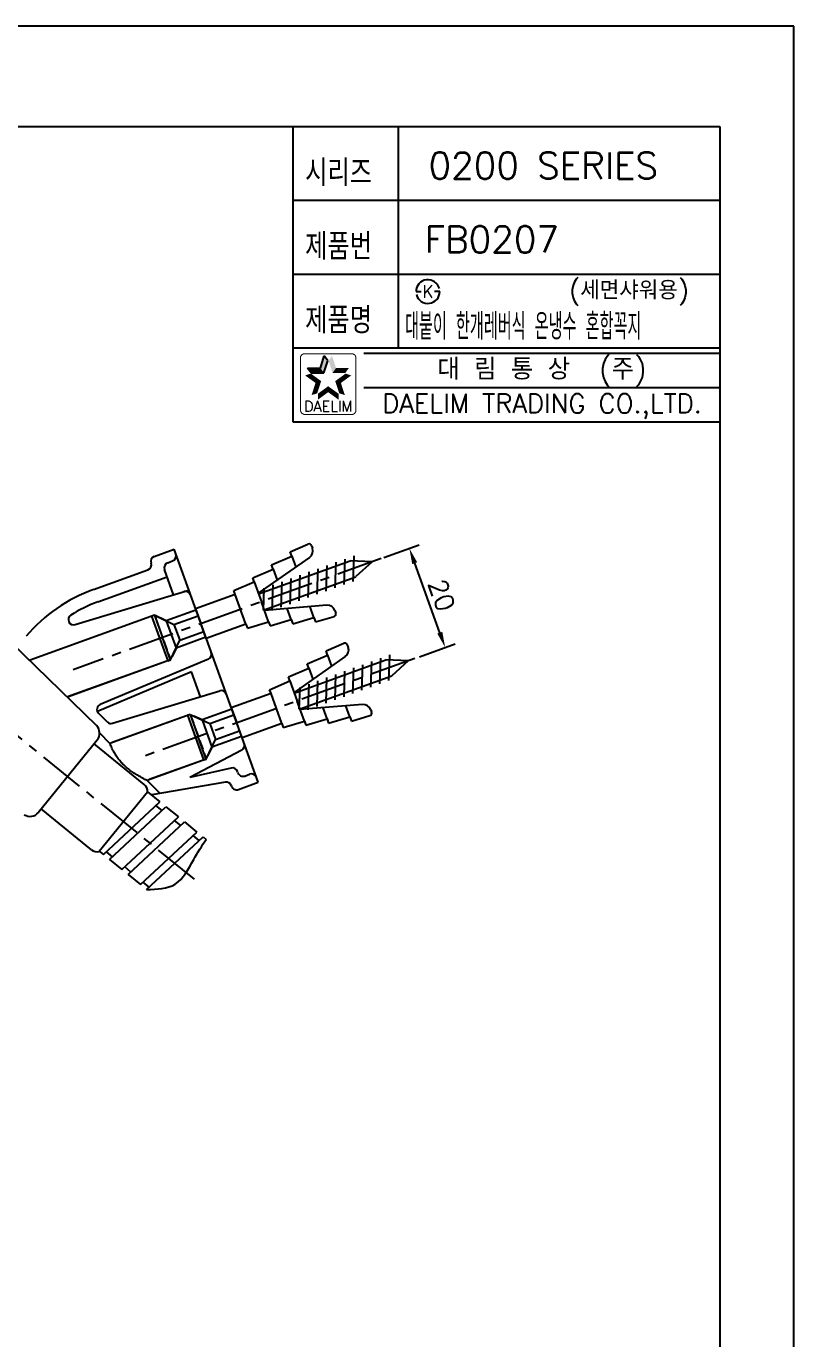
# Model space of a CAD drawing. Extents: x 9368 to 9962, y -5808 to -5388.
# Drawn here: x 9817 to 9962.5, y -5637 to -5388.1 of the extents above; entities that cross this region are included whole.
import ezdxf
from ezdxf.enums import TextEntityAlignment as Align

# ---------------------------------------------------------------- set-up
doc = ezdxf.new("R2010")
doc.units = 0
doc.header["$LTSCALE"] = 7
doc.header["$MEASUREMENT"] = 0
doc.linetypes.add('CENTER', pattern=[2, 1.25, -0.25, 0.25, -0.25])
doc.linetypes.add('HIDDEN', pattern=[0.375, 0.25, -0.125])
doc.layers.get('0').update_dxf_attribs({"color": 2, "linetype": 'CONTINUOUS'})
for name, color, linetype in [('CL', 1, 'CENTER'), ('D', 2, 'CONTINUOUS'), ('DIM', 2, 'CONTINUOUS'), ('DWG', 7, 'CONTINUOUS'), ('HD', 6, 'HIDDEN')]:
    doc.layers.add(name, color=color, linetype=linetype)
doc.styles.add('GHS', font='ROMANS.shx', dxfattribs={"bigfont": 'GHS.shx'})
doc.styles.add('HAN', font='TXT.shx', dxfattribs={"bigfont": 'GHS.shx'})
doc.styles.add('ROMANS', font='romans', dxfattribs={"bigfont": 'GHS.shx'})

# ---------------------------------------------------------------- blocks, each defined once
blk = doc.blocks.new('BORDER')
for p, q in [((1, 1), (0, 1)), ((1, 0), (1, 1))]:
    blk.add_line(p, q)
blk = doc.blocks.new('KS')
at = {"layer": 'D'}
for p, q in [((-2.25, 0), (-1.75, 0)), ((-1.75, 0), (-1.25, 0)), ((1.75, 0), (1.25, 0)), ((2.25, 0), (1.75, 0))]:
    blk.add_line(p, q, dxfattribs=at)
for start, end in [(15, 180), (195, 0)]:
    blk.add_arc((0, 0), 2.25, start, end, dxfattribs=at)
at = {"layer": 'D', "style": 'HAN'}
blk.add_text('K', height=2.39, dxfattribs=at).set_placement((0, 0), align=Align.MIDDLE)
blk = doc.blocks.new('S')
at = {"layer": 'DWG', "color": 2}
for p, q in [((5596.35, 3276.4), (5600.01, 3276.61)), ((5596.35, 3275.51), (5596.35, 3276.4)), ((5600.54, 3276.11), (5600.54, 3275.6)), ((5568.04, 3273.82), (5567.54, 3273.82)), ((5567.54, 3264.82), (5567.54, 3273.82)), ((5568.04, 3273.82), (5568.04, 3269.32)), ((5568.04, 3273.82), (5570.94, 3270.92)), ((5583.79, 3273.12), (5587.98, 3273.36)), ((5583.79, 3272.32), (5583.79, 3273.12)), ((5587.98, 3274.17), (5592.17, 3274.41)), ((5587.98, 3273.36), (5587.98, 3274.17)), ((5599.43, 3274.15), (5587.98, 3271.06)), ((5587.98, 3273.36), (5587.98, 3269.32)), ((5592.17, 3275.28), (5596.35, 3275.51)), ((5592.17, 3274.41), (5592.17, 3275.28)), ((5592.17, 3274.41), (5592.17, 3272.19)), ((5596.35, 3275.51), (5596.35, 3273.32)), ((5570.94, 3270.92), (5575.79, 3270.92)), ((5570.94, 3270.92), (5570.94, 3267.72)), ((5583.79, 3272.32), (5575.79, 3272.32)), ((5575.79, 3272.32), (5575.79, 3269.32)), ((5583.79, 3266.32), (5583.79, 3272.32)), ((5587.82, 3267.72), (5589.37, 3271.57)), ((5587.98, 3270.92), (5606.46, 3270.92)), ((5589.37, 3267.07), (5591.18, 3271.57)), ((5591.18, 3267.07), (5592.99, 3271.57)), ((5592.99, 3267.07), (5594.8, 3271.57)), ((5594.8, 3267.07), (5596.61, 3271.57)), ((5596.61, 3267.07), (5598.42, 3271.57)), ((5598.42, 3267.07), (5600.23, 3271.57)), ((5600.23, 3267.07), (5602.04, 3271.57)), ((5602.04, 3267.07), (5603.85, 3271.57)), ((5603.85, 3267.07), (5605.66, 3271.57)), ((5605.66, 3267.07), (5607.47, 3271.57)), ((5610.33, 3269.33), (5606.46, 3270.92)), ((5568.04, 3264.82), (5568.04, 3269.32)), ((5575.79, 3266.32), (5575.79, 3269.32)), ((5587.98, 3265.28), (5587.98, 3269.32)), ((5610.33, 3269.33), (5606.47, 3267.72)), ((5568.04, 3264.82), (5570.94, 3267.72)), ((5570.94, 3267.72), (5575.79, 3267.72)), ((5583.79, 3266.32), (5575.79, 3266.32)), ((5583.79, 3266.32), (5583.79, 3265.52)), ((5587.98, 3267.72), (5606.46, 3267.72)), ((5599.43, 3264.49), (5587.98, 3267.59)), ((5592.17, 3264.23), (5592.17, 3266.45)), ((5567.54, 3264.82), (5568.04, 3264.82)), ((5583.79, 3265.52), (5587.98, 3265.28)), ((5587.98, 3265.28), (5587.98, 3264.47)), ((5587.98, 3264.47), (5592.17, 3264.23)), ((5592.17, 3264.23), (5592.17, 3263.37)), ((5592.17, 3263.37), (5596.35, 3263.13)), ((5596.35, 3263.13), (5596.35, 3265.32)), ((5596.35, 3263.13), (5596.35, 3262.24)), ((5596.35, 3262.24), (5600.01, 3262.03)), ((5600.54, 3263.04), (5600.54, 3262.53))]:
    blk.add_line(p, q, dxfattribs=at)
for centre, radius, start, end in [((5599.04, 3275.6), 1.5, 285.1209, 0.0005), ((5600.04, 3276.11), 0.5, 0.0005, 93.2254), ((5599.04, 3263.04), 1.5, 0.0005, 74.8801), ((5600.04, 3262.53), 0.5, 266.7756, 0.0005)]:
    blk.add_arc(centre, radius, start, end, dxfattribs=at)

msp = doc.modelspace()

# ---------------------------------------------------------------- linework, layer by layer
at = {"color": 4}
for p, q in [((9399.5, -5407.09), (9948.5, -5407.09)), ((9948.5, -5407.09), (9948.5, -5797.09))]:
    msp.add_line(p, q, dxfattribs=at)
at = {"color": 7}
for p, q in [((9867.5, -5407.09), (9867.5, -5463.09)), ((9887.5, -5407.09), (9887.5, -5449.09)), ((9867.5, -5421.09), (9948.5, -5421.09)), ((9867.5, -5435.09), (9948.5, -5435.09)), ((9867.5, -5449.09), (9948.5, -5449.09)), ((9867.5, -5463.09), (9948.5, -5463.09))]:
    msp.add_line(p, q, dxfattribs=at)
at = {"color": 2}
for p, q in [((9872.74, -5452.9), (9873.49, -5450.6)), ((9874.15, -5451.51), (9873.49, -5450.6)), ((9870.98, -5453.82), (9870.31, -5452.9)), ((9870.31, -5452.9), (9872.74, -5452.9)), ((9873.4, -5453.82), (9874.15, -5451.51)), ((9870.98, -5453.82), (9873.4, -5453.82))]:
    msp.add_line(p, q, dxfattribs=at)
at = {"color": 2, "linetype": 'Continuous'}
for p, q in [((9881, -5450.09), (9948.5, -5450.09)), ((9881, -5456.59), (9948.5, -5456.59))]:
    msp.add_line(p, q, dxfattribs=at)
at = {"color": 2, "linetype": 'Continuous', "const_width": 0.2}
for points in [[(9868.97, -5450.95, -0.414214), (9869.72, -5450.2)], [(9868.97, -5460.95), (9868.97, -5450.95, -1)], [(9869.72, -5450.2), (9878.72, -5450.2, -0.414214), (9879.47, -5450.95, 0.043396)], [(9879.47, -5450.95), (9879.47, -5460.95, -0.414214), (9878.72, -5461.7)], [(9878.72, -5461.7), (9869.97, -5461.7, -0.414214), (9868.97, -5460.95, 0.672398)]]:
    msp.add_lwpolyline(points, format="xyb", dxfattribs=at)
at = {"color": 2}
for points in [[(9872.74, -5452.9), (9873.4, -5453.82), (9873.49, -5450.6), (9874.15, -5451.51)], [(9874.96, -5450.6), (9874.3, -5451.51), (9875.71, -5452.9), (9875.05, -5453.82)], [(9870.31, -5452.9), (9870.98, -5453.82), (9872.74, -5452.9), (9873.4, -5453.82)], [(9875.71, -5452.9), (9875.05, -5453.82), (9878.14, -5452.9), (9877.47, -5453.82)], [(9871.82, -5455.73), (9872.89, -5455.38), (9869.85, -5454.31), (9870.93, -5453.96)], [(9871.07, -5458.04), (9872.14, -5457.69), (9871.82, -5455.73), (9872.89, -5455.38)], [(9878.59, -5454.31), (9877.52, -5453.96), (9876.63, -5455.73), (9875.56, -5455.38)], [(9876.63, -5455.73), (9875.56, -5455.38), (9877.38, -5458.04), (9876.31, -5457.69)], [(9874.22, -5457.48), (9874.22, -5456.35), (9872.26, -5458.91), (9872.26, -5457.78)], [(9876.19, -5458.91), (9876.19, -5457.78), (9874.22, -5457.48), (9874.22, -5456.35)]]:
    msp.add_solid(points, dxfattribs=at)
at = {"layer": 'CL'}
for p, q in [((9884.26, -5489.04), (9825.85, -5510.12)), ((9890.62, -5508), (9839.3, -5526.53)), ((9848.85, -5549.82), (9805.39, -5514.6))]:
    msp.add_line(p, q, dxfattribs=at)
at = {"layer": 'D'}
for p, q in [((9884.77, -5488.85), (9891.5, -5486.42)), ((9895.39, -5503.09), (9890.63, -5489.92)), ((9891.56, -5507.66), (9898.29, -5505.23))]:
    msp.add_line(p, q, dxfattribs=at)
msp.add_spline([(9839.78, -5551.8), (9845.21, -5550.77), (9848.73, -5546.1), (9851.06, -5542.28)], degree=3, dxfattribs=at)
for points in [[(9891.1, -5489.75), (9890.16, -5490.09), (9889.61, -5487.1)], [(9895.86, -5502.92), (9894.92, -5503.26), (9896.41, -5505.91)]]:
    msp.add_solid(points, dxfattribs=at)
at = {"layer": 'DWG'}
for p, q in [((9841.23, -5488.62), (9844.99, -5487.27)), ((9860.95, -5531.47), (9844.99, -5487.27)), ((9843.79, -5489.83), (9844.73, -5489.49)), ((9829.71, -5494.91), (9840.03, -5491.18)), ((9830.56, -5497.26), (9843.7, -5492.52)), ((9844.92, -5495.9), (9843.19, -5491.11)), ((9826.24, -5501.55), (9847.79, -5495.03)), ((9841.27, -5499.77), (9817.7, -5508.28)), ((9825.42, -5499.75), (9825.39, -5499.77)), ((9843.51, -5500.83), (9841.27, -5499.77)), ((9849.15, -5498.79), (9843.51, -5500.83)), ((9843.51, -5500.83), (9845.37, -5506)), ((9814.16, -5505), (9830.28, -5520.72)), ((9851.02, -5503.96), (9845.37, -5506)), ((9844.32, -5508.24), (9824.81, -5515.28)), ((9844.32, -5508.24), (9824.81, -5515.29)), ((9851.5, -5508.09), (9830.99, -5516.73)), ((9848.29, -5510.53), (9830.46, -5518.04)), ((9849.98, -5515.23), (9848.29, -5510.53)), ((9833.33, -5520.27), (9853.67, -5514.11)), ((9855.94, -5517.6), (9850.3, -5519.64)), ((9832.33, -5520.02), (9830.67, -5518.36)), ((9848.06, -5518.59), (9832.85, -5524.08)), ((9848.06, -5518.58), (9833.23, -5523.94)), ((9850.3, -5519.64), (9852.17, -5524.81)), ((9832.85, -5524.08), (9830.9, -5522.13)), ((9857.81, -5522.77), (9852.17, -5524.81)), ((9819.26, -5537.2), (9830.44, -5523.41)), ((9839.36, -5531.9), (9829.82, -5524.17)), ((9857.83, -5525.36), (9847.99, -5530.55)), ((9851.11, -5527.05), (9839.88, -5531.11)), ((9851.11, -5527.05), (9840.28, -5530.96)), ((9855.85, -5528.77), (9847.99, -5530.55)), ((9857.11, -5529.67), (9857.01, -5529.4)), ((9858.39, -5530.27), (9859.33, -5529.93)), ((9842.34, -5533.57), (9839.88, -5531.11)), ((9854.74, -5531.43), (9840.76, -5533.84)), ((9855.85, -5532.08), (9855.91, -5532.23)), ((9857.19, -5532.83), (9860.95, -5531.47)), ((9830.82, -5544.54), (9839.95, -5533.28)), ((9831.59, -5545.17), (9842.31, -5535.19)), ((9839.95, -5533.28), (9842.31, -5535.19)), ((9829.35, -5544.26), (9819.81, -5536.52)), ((9832.74, -5546.1), (9843.46, -5536.12)), ((9835.1, -5548.01), (9845.81, -5538.03)), ((9842.74, -5536.83), (9841.57, -5535.88)), ((9843.46, -5536.12), (9845.81, -5538.03)), ((9836.28, -5548.96), (9846.99, -5538.98)), ((9846.25, -5539.67), (9845.07, -5538.72)), ((9846.99, -5538.98), (9849.34, -5540.89)), ((9838.63, -5550.87), (9849.34, -5540.89)), ((9839.78, -5551.8), (9850.49, -5541.82)), ((9849.78, -5542.53), (9848.6, -5541.58)), ((9850.49, -5541.82), (9851.06, -5542.28)), ((9830.82, -5544.54), (9831.59, -5545.17)), ((9833.32, -5545.57), (9832.18, -5544.63)), ((9832.74, -5546.1), (9835.1, -5548.01)), ((9836.8, -5548.48), (9835.64, -5547.51)), ((9836.28, -5548.96), (9838.63, -5550.87)), ((9840.26, -5551.36), (9839.12, -5550.41))]:
    msp.add_line(p, q, dxfattribs=at)
for centre, radius, start, end in [((9844.39, -5488.55), 1, 289.851, 19.851), ((9839.69, -5490.24), 1, 289.851, 19.851), ((9841.57, -5489.56), 1, 109.851, 199.851), ((9844.13, -5490.77), 1, 109.851, 199.851), ((9839.9, -5523.12), 30, 109.8525, 139.851), ((9847.17, -5496.26), 1, 19.851, 106.851), ((9839.9, -5523.12), 27.5, 109.8525, 121.782), ((9825.95, -5500.6), 1, 123.6836, 286.8614), ((9851.11, -5507.17), 1, 292.851, 19.851), ((9853.96, -5515.07), 1, 19.851, 106.851), ((9831.38, -5517.66), 1, 112.851, 224.9974), ((9833.04, -5519.32), 1, 224.9974, 286.851), ((9828.88, -5522.15), 2, 320.9802, 45.7237), ((9857.36, -5524.47), 1, 297.851, 19.851), ((9856.07, -5529.74), 1, 19.851, 102.7801), ((9858.05, -5529.33), 1, 199.851, 289.851), ((9859.67, -5530.87), 1, 19.851, 109.851), ((9838.45, -5533.1), 1.5, 353.1802, 52.7125), ((9854.91, -5532.42), 1, 19.851, 99.7801), ((9856.85, -5531.89), 1, 199.851, 289.851), ((9817.71, -5535.94), 2, 236.2366, 320.9802), ((9830.35, -5543.13), 1.5, 228.444, 287.9763)]:
    msp.add_arc(centre, radius, start, end, dxfattribs=at)
msp.add_spline([(9839.88, -5531.11), (9839.78, -5531.06), (9839.48, -5530.91), (9839.04, -5530.68), (9838.5, -5530.38), (9837.89, -5530.02), (9837.22, -5529.59), (9836.52, -5529.08), (9835.82, -5528.49), (9835.15, -5527.85), (9834.55, -5527.15), (9834.05, -5526.47), (9833.65, -5525.81), (9833.34, -5525.23), (9833.12, -5524.75), (9832.96, -5524.38), (9832.88, -5524.15), (9832.85, -5524.08)], degree=3, dxfattribs=at)
at = {"layer": 'HD'}
for p, q in [((9841.27, -5499.77), (9844.32, -5508.24)), ((9845.37, -5506), (9844.32, -5508.24)), ((9848.06, -5518.58), (9851.11, -5527.05)), ((9850.3, -5519.64), (9848.06, -5518.58)), ((9852.17, -5524.81), (9851.11, -5527.05))]:
    msp.add_line(p, q, dxfattribs=at)

# ---------------------------------------------------------------- block references
at = {"xscale": 594, "yscale": 420, "zscale": 594}
msp.add_blockref('BORDER', (9368.5, -5808.09), dxfattribs=at)
at = {"layer": 'DIM', "color": 4}
msp.add_blockref('KS', (9893.13, -5438.4), dxfattribs=at)
at = {"layer": 'HD', "rotation": 19.8509517727737}
for p in [(5715.79, -10469.83), (5722.58, -10488.64)]:
    msp.add_blockref('S', p, dxfattribs=at)

# ---------------------------------------------------------------- texts
at = {"color": 7, "style": 'GHS'}
for s, p in [('0200 SERIES', (9915, -5414.51)), ('FB0207', (9905.24, -5428.51))]:
    msp.add_text(s, height=5, dxfattribs=at).set_placement(p, align=Align.MIDDLE)
at = {"style": 'GHS'}
msp.add_text('(세면샤워용)', height=3.5, dxfattribs=at).set_placement((9919.9, -5439.9))
at = {"style": 'GHS', "width": 0.5}
msp.add_text('대붙이 한개레버식 온냉수 혼합꼭지', height=5, dxfattribs=at).set_placement((9888.79, -5447.52))
at = {"color": 7, "linetype": 'Continuous'}
for s, height, style, p in [('대 림 통 상  (주)', 4, 'GHS', (9914.76, -5453.39)), ('DAELIM TRADING CO.,LTD.', 3.6, 'ROMANS', (9914.76, -5460.16))]:
    msp.add_text(s, height=height, dxfattribs=dict(at, style=style)).set_placement(p, align=Align.MIDDLE)
at = {"color": 2, "linetype": 'Continuous', "style": 'ROMANS'}
msp.add_text('DAELIM', height=2, dxfattribs=at).set_placement((9874.22, -5461.15), align=Align.CENTER)
at = {"layer": 'D', "insert": (9895.74, -5495.97), "char_height": 3.5, "attachment_point": 5, "rotation": 289.851, "style": 'GHS'}
msp.add_mtext('\\A1;20', dxfattribs=at)
at = {"layer": 'DIM', "style": 'GHS', "width": 0.8}
for s, p in [('시리즈', (9869.84, -5418.36)), ('제품번', (9869.84, -5432.36)), ('제품명', (9869.84, -5446.36))]:
    msp.add_text(s, height=5, dxfattribs=at).set_placement(p)

doc.saveas('drawing.dxf')
